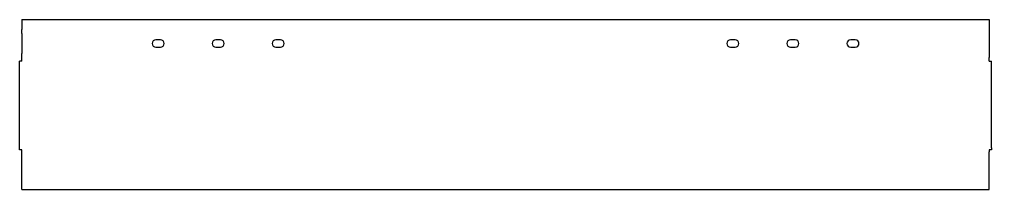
# Model space of a CAD drawing. Header units: millimetres. Extents: x -164 to 888, y 108 to 292.
import ezdxf

# ---------------------------------------------------------------- set-up
doc = ezdxf.new("R2010")
doc.units = ezdxf.units.MM
doc.layers.add('Default', color=7, linetype='Continuous')
doc.layers.add('LATERAL_1056', color=7, linetype='Continuous')

# ---------------------------------------------------------------- blocks, each defined once
blk = doc.blocks.new('SE')
at = {"layer": 'LATERAL_1056', "color": 7, "linetype": 'Continuous'}
for p, q in [((-161.1, 292.2), (-161.1, 281.2)), ((-161.1, 292.2), (885.9, 292.2)), ((885.9, 292.2), (885.9, 281.2)), ((-161.1, 277.1), (-161.1, 281.2)), ((-161.1, 277.1), (-161.1, 255.1)), ((885.9, 281.2), (885.9, 277.1)), ((885.9, 277.1), (885.9, 255.1)), ((-11.1, 270.1), (-16.1, 270.1)), ((53.9, 270.1), (48.9, 270.1)), ((118.9, 270.1), (113.9, 270.1)), ((610.9, 270.1), (605.9, 270.1)), ((675.9, 270.1), (670.9, 270.1)), ((740.9, 270.1), (735.9, 270.1)), ((-161.1, 250.9), (-161.1, 255.1)), ((-16.1, 262.1), (-11.1, 262.1)), ((48.9, 262.1), (53.9, 262.1)), ((113.9, 262.1), (118.9, 262.1)), ((605.9, 262.1), (610.9, 262.1)), ((670.9, 262.1), (675.9, 262.1)), ((735.9, 262.1), (740.9, 262.1)), ((885.9, 255.1), (885.9, 250.9)), ((-163.6, 152.9), (-163.6, 246.9)), ((-161.1, 246.9), (-163.6, 246.9)), ((-161.1, 246.9), (-161.1, 250.9)), ((885.9, 246.9), (885.9, 250.9)), ((885.9, 246.9), (888.4, 246.9)), ((888.4, 152.9), (888.4, 246.9)), ((-163.6, 150.9), (-163.6, 152.9)), ((-161.1, 150.9), (-163.6, 150.9)), ((-161.1, 148.7), (-161.1, 150.9)), ((-161.1, 107.7), (-161.1, 148.7)), ((885.9, 150.9), (885.9, 148.7)), ((888.4, 150.9), (885.9, 150.9)), ((885.9, 107.7), (885.9, 148.7)), ((888.4, 152.9), (888.4, 150.9)), ((-161.1, 107.7), (885.9, 107.7))]:
    blk.add_line(p, q, dxfattribs=at)
for centre, start, end in [((-16.1, 266.1), 90, 270), ((-11.1, 266.1), 270, 90), ((48.9, 266.1), 90, 270), ((53.9, 266.1), 270, 90), ((113.9, 266.1), 90, 270), ((118.9, 266.1), 270, 90), ((605.9, 266.1), 90, 270), ((610.9, 266.1), 270, 90), ((670.9, 266.1), 90, 270), ((675.9, 266.1), 270, 90), ((735.9, 266.1), 90, 270), ((740.9, 266.1), 270, 90)]:
    blk.add_arc(centre, 4, start, end, dxfattribs=at)

msp = doc.modelspace()

# ---------------------------------------------------------------- block references
at = {"layer": 'Default'}
msp.add_blockref('SE', (0, 0), dxfattribs=at)

doc.saveas('drawing.dxf')
